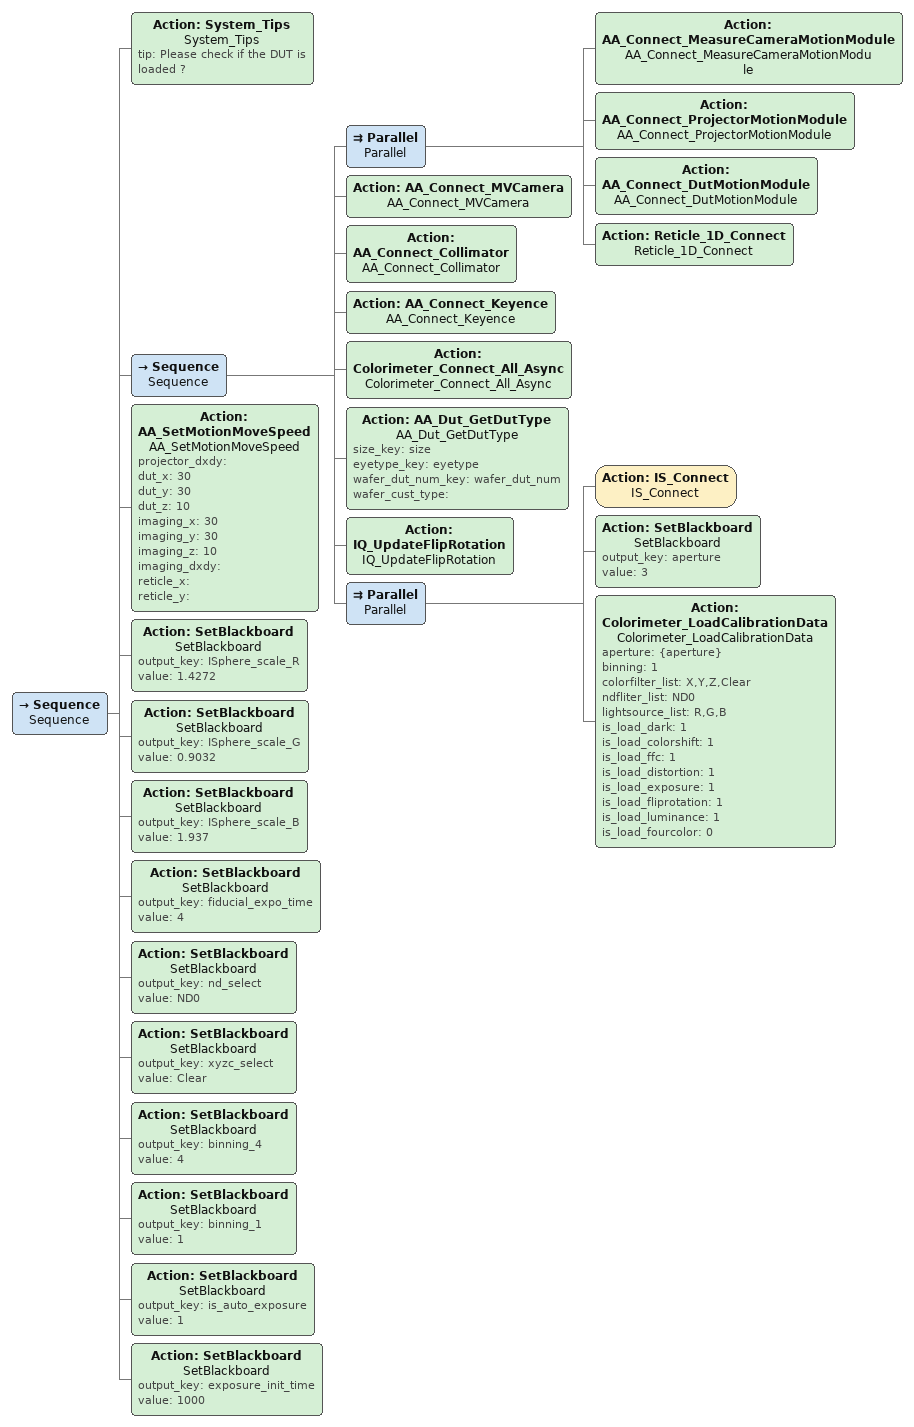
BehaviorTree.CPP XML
<Sequence name="Sequence">
 <!-- system init -->
 <Action name="System_Tips" ID="System_Tips" tip="Please check if the DUT is loaded ?"/>
 <!-- devices connect -->
 <Sequence name="Sequence">
  <Parallel name="Parallel">
   <Action name="AA_Connect_MeasureCameraMotionModule" ID="AA_Connect_MeasureCameraMotionModule"/>
   <Action name="AA_Connect_ProjectorMotionModule" ID="AA_Connect_ProjectorMotionModule"/>
   <Action name="AA_Connect_DutMotionModule" ID="AA_Connect_DutMotionModule"/>
   <Action name="Reticle_1D_Connect" ID="Reticle_1D_Connect"/>
  </Parallel>
  <Action name="AA_Connect_MVCamera" ID="AA_Connect_MVCamera"/>
  <Action name="AA_Connect_Collimator" ID="AA_Connect_Collimator"/>
  <Action name="AA_Connect_Keyence" ID="AA_Connect_Keyence"/>
  <Action name="Colorimeter_Connect_All_Async" ID="Colorimeter_Connect_All_Async"/>
  <Action name="AA_Dut_GetDutType" ID="AA_Dut_GetDutType" size_key="size" eyetype_key="eyetype" wafer_dut_num_key="wafer_dut_num" wafer_cust_type=""/>
  <Action name="IQ_UpdateFlipRotation" ID="IQ_UpdateFlipRotation"/>
  <Parallel name="Parallel">
   <!-- IS connect & colorimeter load -->
   <Action name="IS_Connect" ID="IS_Connect"/>
   <Action name="SetBlackboard" ID="SetBlackboard" output_key="aperture" value="3"/>
   <Action name="Colorimeter_LoadCalibrationData" ID="Colorimeter_LoadCalibrationData" aperture="{aperture}" binning="1" colorfilter_list="X,Y,Z,Clear" ndfliter_list="ND0" lightsource_list="R,G,B" is_load_dark="1" is_load_colorshift="1" is_load_ffc="1" is_load_distortion="1" is_load_exposure="1" is_load_fliprotation="1" is_load_luminance="1" is_load_fourcolor="0"/>
  </Parallel>
 </Sequence>
 <Action name="AA_SetMotionMoveSpeed" ID="AA_SetMotionMoveSpeed" projector_dxdy="" dut_x="30" dut_y="30" dut_z="10" imaging_x="30" imaging_y="30" imaging_z="10" imaging_dxdy="" reticle_x="" reticle_y=""/>
 <!-- blackboard init -->
 <Action name="SetBlackboard" ID="SetBlackboard" output_key="ISphere_scale_R" value="1.4272"/>
 <Action name="SetBlackboard" ID="SetBlackboard" output_key="ISphere_scale_G" value="0.9032"/>
 <Action name="SetBlackboard" ID="SetBlackboard" output_key="ISphere_scale_B" value="1.937"/>
 <Action name="SetBlackboard" ID="SetBlackboard" output_key="fiducial_expo_time" value="4"/>
 <Action name="SetBlackboard" ID="SetBlackboard" output_key="nd_select" value="ND0"/>
 <Action name="SetBlackboard" ID="SetBlackboard" output_key="xyzc_select" value="Clear"/>
 <Action name="SetBlackboard" ID="SetBlackboard" output_key="binning_4" value="4"/>
 <Action name="SetBlackboard" ID="SetBlackboard" output_key="binning_1" value="1"/>
 <Action name="SetBlackboard" ID="SetBlackboard" output_key="is_auto_exposure" value="1"/>
 <Action name="SetBlackboard" ID="SetBlackboard" output_key="exposure_init_time" value="1000"/>
</Sequence>
